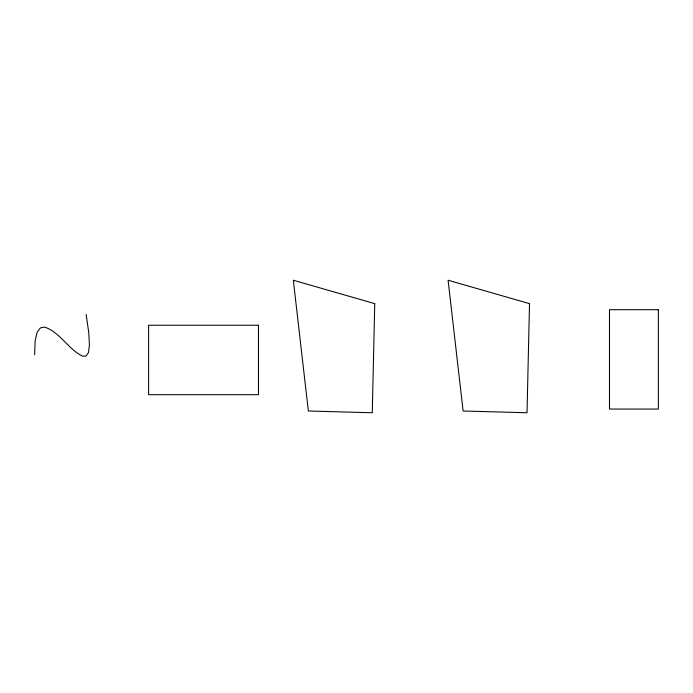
<?xml version="1.0" encoding="UTF-8"?>
<svg xmlns="http://www.w3.org/2000/svg" width="693" height="693" viewBox="0 0 693 693"><rect width="100%" height="100%" fill="white"/><g stroke="black" fill="none" stroke-linecap="round" stroke-linejoin="round"><path stroke-width="1.04" d="M34.65 354.738L35.126 340.965L37.119 332.268L40.367 327.893L44.638 327.07C60.135 332.423 68.053 348.943 82.45 356.15L86.045 356.072L88.461 352.624L89.44 345.053L88.756 332.588L86.14 314.449M374.74 303.638L372.271 412.759L308.35 411.001L293.33 280.241L374.74 303.638M529.504 303.638L527.035 412.759L463.115 411.001L448.094 280.241L529.504 303.638M658.35 309.693L609.476 309.693L609.476 409.061L658.35 409.061L658.35 309.693M258.454 325.234L148.605 325.234L148.605 394.689L258.454 394.689L258.454 325.234"/></g></svg>
